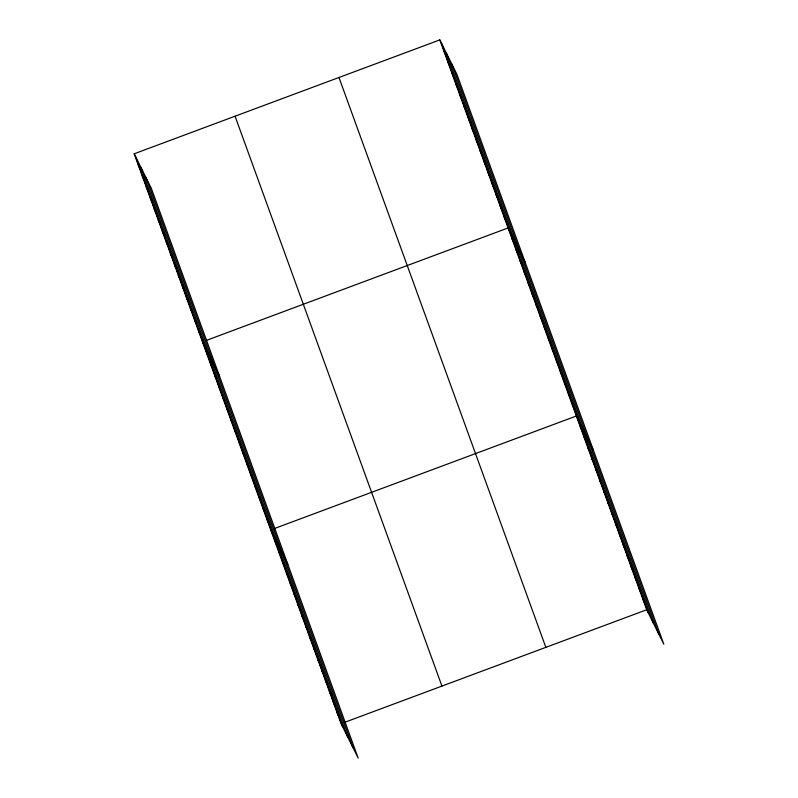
<?xml version="1.0" encoding="UTF-8"?>
<svg xmlns="http://www.w3.org/2000/svg" width="798" height="798" viewBox="0 0 798 798"><rect width="100%" height="100%" fill="white"/><g stroke="black" fill="none" stroke-linecap="round" stroke-linejoin="round"><path stroke-width="1.2" d="M134.194 153.795L151.291 188.238L358.172 758.1L341.075 723.666L134.194 153.795L439.828 39.9L456.925 74.334L663.806 644.205L646.709 609.762L439.828 39.9M205.824 340.596L508.097 227.959L525.194 262.392M274.093 528.655L576.375 416.007L593.463 450.451M344.437 722.409L646.709 609.762M443.848 50.962L445.364 54.005M447.868 62.025L449.374 65.067M451.877 73.087L453.394 76.129M455.897 84.149L457.404 87.191M459.907 95.211L461.424 98.254M463.927 106.274L465.443 109.316M467.947 117.336L469.453 120.378M471.957 128.398L473.473 131.441M475.977 139.46L477.483 142.503M479.987 150.523L481.503 153.565M484.007 161.585L485.523 164.627M488.027 172.647L489.533 175.69M492.037 183.71L493.553 186.752M496.057 194.772L497.563 197.814M500.067 205.834L501.583 208.877M504.087 216.896L505.603 219.939M512.116 239.021L513.633 242.063M516.136 250.083L517.643 253.126M520.146 261.146L521.663 264.188M524.166 272.208L525.673 275.25M528.176 283.27L529.692 286.312M532.196 294.332L533.712 297.375M536.216 305.395L537.722 308.437M540.226 316.457L541.742 319.499M544.246 327.519L545.752 330.562M548.256 338.581L549.772 341.624M552.276 349.644L553.792 352.686M556.296 360.706L557.802 363.748M560.306 371.768L561.822 374.811M564.326 382.821L565.832 385.873M568.336 393.883L569.852 396.935M572.356 404.945L573.872 407.997M580.276 426.78L581.792 429.823M584.186 437.543L585.702 440.586M588.096 448.306L589.602 451.349M591.996 459.069L593.513 462.112M595.907 469.832L597.423 472.875M599.817 480.596L601.333 483.648M603.727 491.359L605.233 494.411M607.627 502.122L609.143 505.174M611.537 512.885L613.054 515.937M615.448 523.658L616.964 526.7M619.358 534.421L620.864 537.463M623.258 545.184L624.774 548.226M627.168 555.947L628.684 558.989M631.078 566.71L632.595 569.752M634.989 577.473L636.495 580.525M638.889 588.236L640.405 591.288M642.799 598.999L644.315 602.051M138.214 164.857L139.73 167.909M142.234 175.919L143.74 178.971M146.243 186.981L147.76 190.034M150.263 198.044L151.77 201.096M154.273 209.106L155.79 212.158M158.293 220.168L159.809 223.221M162.313 231.23L163.819 234.283M166.323 242.293L167.839 245.345M170.343 253.355L171.849 256.407M174.353 264.417L175.869 267.47M178.373 275.48L179.879 278.532M182.383 286.542L183.899 289.594M186.403 297.604L187.919 300.656M190.423 308.666L191.929 311.719M194.433 319.729L195.949 322.781M198.453 330.791L199.959 333.843M202.463 341.853L219.56 376.287M206.483 352.916L207.999 355.968M210.502 363.978L212.009 367.02M214.512 375.04L216.029 378.082M218.532 386.102L220.039 389.145M222.542 397.165L224.058 400.207M226.562 408.227L228.078 411.269M230.582 419.289L232.088 422.332M234.592 430.351L236.108 433.394M238.612 441.414L240.118 444.456M242.622 452.476L244.138 455.518M246.642 463.538L248.158 466.581M250.652 474.601L252.168 477.643M254.672 485.663L256.188 488.705M258.692 496.725L260.198 499.767M262.702 507.787L264.218 510.83M266.722 518.85L268.228 521.892M270.731 529.912L287.829 564.346M274.642 540.675L276.158 543.717M278.552 551.438L280.068 554.48M282.462 562.201L283.968 565.253M286.362 572.964L287.879 576.016M290.273 583.727L291.789 586.779M294.183 594.49L295.699 597.542M298.093 605.263L299.599 608.305M301.993 616.026L303.509 619.068M305.903 626.789L307.42 629.831M309.814 637.552L311.33 640.595M313.724 648.315L315.23 651.358M317.624 659.078L319.14 662.131M321.534 669.841L323.05 672.894M325.444 680.604L326.951 683.657M329.355 691.367L330.861 694.42M333.255 702.14L334.771 705.183M337.165 712.903L338.681 715.946M451.788 63.98L658.659 633.841M446.491 53.306L653.363 623.168M441.344 42.942L648.225 612.814M338.97 77.486L545.852 647.358M235.061 116.209L441.932 686.081M146.154 177.874L353.025 747.746M140.847 167.201L347.729 737.073M135.71 156.847L342.581 726.709"/></g></svg>
